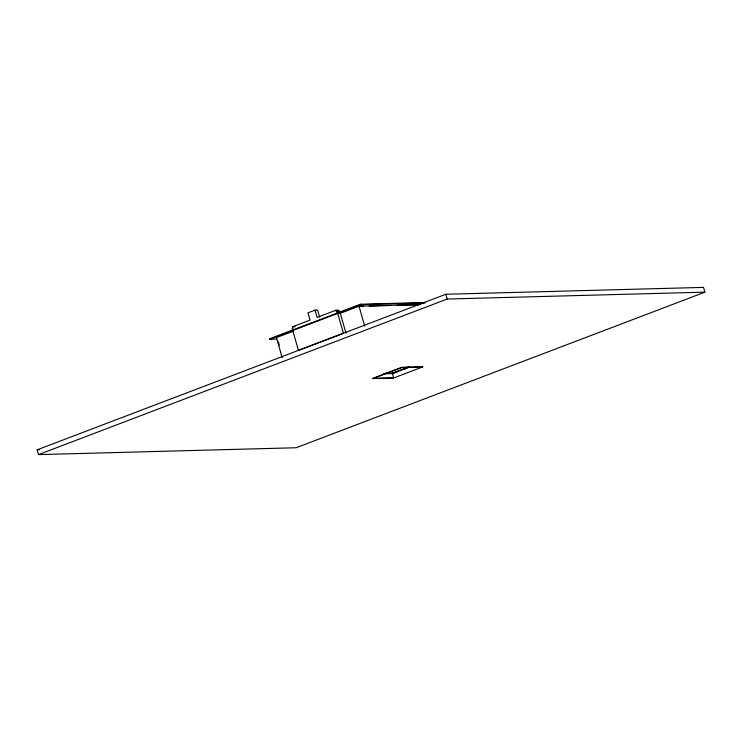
<?xml version="1.0" encoding="UTF-8"?>
<svg xmlns="http://www.w3.org/2000/svg" width="742" height="742" viewBox="0 0 742 742"><rect width="100%" height="100%" fill="white"/><g stroke="black" fill="none" stroke-linecap="round" stroke-linejoin="round"><path stroke-width="1.11" d="M315.035 310.137L307.986 312.827L310.063 320.08L292.608 326.721L293.007 328.122L292.153 328.446L298.451 350.409L343.407 333.297L337.146 311.454L336.414 311.733L335.978 310.212L317.122 317.39L315.035 310.137L317.613 310.063L319.7 317.326M336.414 311.733L339.725 311.39L345.985 333.223M276.729 339.057L269.819 339.242L269.68 338.769L360.427 304.229L424.916 302.504M269.819 339.242L360.566 304.702L425.055 302.977M293.591 331.09L276.432 337.619L282.164 357.607M339.697 313.541L358.998 306.186L420.797 304.545M37.1 449.847L445.859 294.259L703.527 287.386L704.9 292.153L296.141 447.741L38.473 454.614L37.1 449.847L39.409 449.782M38.473 454.614L447.222 299.035L704.9 292.153M385.46 373.226L392.342 373.087L408.221 366.993M409.436 367.114L392.481 373.569L383.317 373.81M392.323 373.718L397.582 371.714M403.889 369.312L407.043 368.115M363.459 306.214L358.85 306.344L358.989 306.817M369.228 306.066L391.155 305.481M396.924 305.324L418.84 304.739M335.978 310.212L338.556 310.147L338.992 311.668M337.146 311.454L339.725 311.39M292.608 326.721L295.186 326.656M269.68 338.769L271.989 338.704M422.328 366.975L401.71 367.522L373.096 378.411L393.714 377.863L392.323 373.041M445.859 294.259L447.222 299.035M360.427 304.229L360.566 304.702M358.998 306.186L364.73 326.174M278.371 341.895L279.326 345.225M401.858 367.373L372.428 378.578L393.557 378.012L422.986 366.808L401.858 367.373"/></g></svg>
